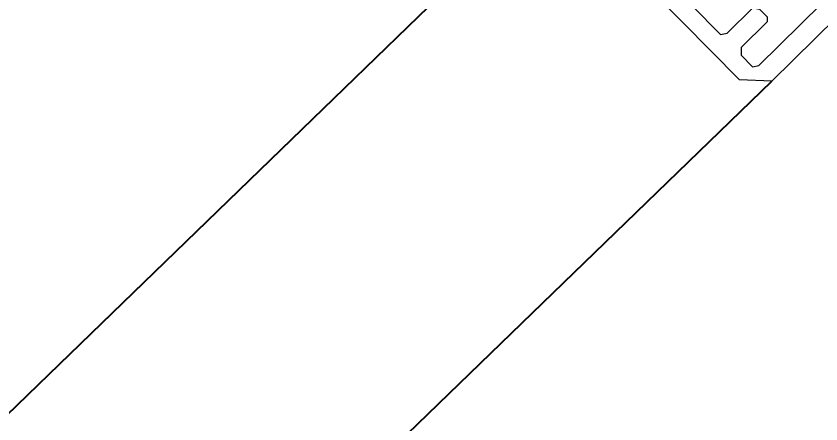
# Model space of a CAD drawing. Header units: millimetres. Extents: x -8417289 to 9420486, y 0 to 208205.
# Drawn here: x -189591.8 to -189538, y 109645.6 to 109672.9 of the extents above; entities that cross this region are included whole.
import ezdxf
from ezdxf import colors
from ezdxf.entities.mleader import LeaderData, LeaderLine
from ezdxf.math import Vec2, Vec3

# ---------------------------------------------------------------- set-up
doc = ezdxf.new("R2010")
doc.units = ezdxf.units.MM
doc.header["$MEASUREMENT"] = 0
doc.layers.get('0').update_dxf_attribs({"color": 250, "lineweight": 9})
for name, color, linetype, lineweight in [('_АР ТЕКСТ', 250, 'Continuous', 25), ('АР_Отметки', 250, 'Continuous', 15), ('АР_Перегородки витражные', 152, 'Continuous', 13), ('АР_Подоконники', 163, 'Continuous', 9), ('АР_Размеры нов.', 15, 'Continuous', 0), ('АР_Сущ Несущая стена', 216, 'Continuous', 30)]:
    doc.layers.add(name, color=color, linetype=linetype, lineweight=lineweight)
doc.layers.add('Тонкая', color=7, linetype='Continuous')
doc.layers.get('АР_Размеры нов.').off()
doc.styles.add('ISOCPEUR', font='isocpeur.TTF', dxfattribs={"width": 0.7})

# ---------------------------------------------------------------- blocks, each defined once
blk = doc.blocks.new('_DotSmall')
at = {"color": 0, "linetype": 'ByBlock', "const_width": 0.5}
blk.add_lwpolyline([(-0.0625, 0, 1), (0.0625, 0, 1)], format="xyb", close=True, dxfattribs=at)
blk = doc.blocks.new('стойка витр.')
at = {"lineweight": 0, "ltscale": 100, "transparency": 33554687}
blk.add_lwpolyline([(-91.4479567084054, -1.960141251613095), (-69.79711318280897, -59.05493725829001), (-67.79633972485317, -59.86096016635565), (-55.14222276612418, -55.06240889040782), (-55.17360051473952, -54.29197395897063), (-58.74284135404741, -53.81994964957266), (-59.49761640312499, -54.23655585793313), (-60.24856024209294, -55.69488708899735), (-65.37859903858043, -57.64024244590109), (-65.73629895772319, -57.38465222291416), (-66.6008891230158, -55.10466719327087), (-67.02936398953898, -55.00637070929224), (-67.71337109521846, -55.26575215648336), (-67.85490698204376, -55.58020167878567), (-66.99031681675115, -57.86018670842168), (-67.20262765098596, -58.33192996972502), (-68.22862381348386, -58.72099664351117), (-68.58632373265573, -58.46540642052423), (-90.15068845250062, -1.598661102303595)], dxfattribs=at)
blk = doc.blocks.new('A$Cf7573d2c')
at = {"color": 5, "lineweight": 0, "ltscale": 100, "transparency": 33554687}
blk.add_lwpolyline([(15.67648944130633, -150.4803732157889), (75.60635762184393, -138.7762860547809), (76.73849811567925, -136.9402508533822), (74.14448082877789, -123.6577870507317), (73.37980229884852, -123.5586846164078), (72.31215118651744, -126.997057519402), (72.59539396036416, -127.8113176980987), (73.90606443420984, -128.7976186348387), (74.95769129716791, -134.1823922103358), (74.64539685309865, -134.4918235831428), (72.25219796574675, -134.9592066964542), (72.08299579052255, -135.3649449543445), (72.2232131017372, -136.0829167931952), (72.50926402688492, -136.2754934729019), (74.90246291435324, -135.8081103595905), (75.33160610822961, -136.0969939244096), (75.5419291035505, -137.1739364668611), (75.22963465948123, -137.4833678396972), (15.53914114448708, -149.1407059916237)], dxfattribs=at)
at = {"layer": 'АР_Перегородки витражные', "rotation": 80.28340479355269}
blk.add_blockref('стойка витр.', (29.17858439369593, -60.01344902928395), dxfattribs=at)
blk = doc.blocks.new('A$Cd39b9c29')
at = {"color": 5, "ltscale": 150}
for p, q in [((2737.194348775665, -4824.668904606078), (4710.734972454258, -2905.506042351364)), ((2748.209471335518, -4839.881630952616), (4716.914236943121, -2926.792346341535))]:
    blk.add_line(p, q, dxfattribs=at)
at = {"color": 241, "ltscale": 100, "true_color": 0xf7abae, "xscale": -1, "rotation": 55.74238624617955}
blk.add_blockref('A$Cf7573d2c', (4644.773496303824, -2786.183340854594), dxfattribs=at)
blk = doc.blocks.new('A$Cec9b444d')
at = {"layer": 'Тонкая', "ltscale": 100, "rotation": 359.8999999999999}
blk.add_blockref('A$Cd39b9c29', (-19.13216614062549, 2.909131854816223), dxfattribs=at)

msp = doc.modelspace()

# ---------------------------------------------------------------- linework, layer by layer
at = {"layer": 'АР_Подоконники', "ltscale": 100}
msp.add_arc((-197115.7542506705, 115490.9179209339), 8940.172386791677, 271.6912536695478, 356.3290814001832, dxfattribs=at)
at = {"layer": 'АР_Сущ Несущая стена', "lineweight": 18, "ltscale": 100}
for centre, radius, start, end in [((-197116.3547424845, 115484.5892881857), 9778.654617052323, 272.5925479651556, 356.6353913736798), ((-197124.0221649795, 115502.5789153872), 9144.28346907419, 272.8206375183279, 356.2887310665694)]:
    msp.add_arc(centre, radius, start, end, dxfattribs=at)

# ---------------------------------------------------------------- block references
at = {"layer": 'АР_Размеры нов.', "ltscale": 100}
msp.add_blockref('A$Cec9b444d', (-194233.915110983, 112600.6824583525), dxfattribs=at)

# ---------------------------------------------------------------- leaders
at = {"layer": '_АР ТЕКСТ'}
ml = msp.add_multileader_mtext('Standard', dxfattribs=at)
ml.set_content('{\\W0.8;-2,550}', color=256, style='ISOCPEUR')
ml.set_leader_properties(color=256, linetype='Continuous', lineweight=-1)
ml.set_arrow_properties(name='DOTSMALL')
ml.build(insert=Vec2(0, 0))
ml.multileader.update_dxf_attribs({"has_text_frame": 1, "text_left_attachment_type": 4, "text_right_attachment_type": 4, "dogleg_length": 100, "arrow_head_size": 180})
ctx = ml.context
ctx.base_point, ctx.char_height, ctx.arrow_head_size, ctx.landing_gap_size, ctx.plane_origin = Vec3(-302775.822290387, 123943.2638625839, -1.961751612303354), 250, 180, 50, Vec3(-302295.4889269536, 121699.245469789, -1.961751612303354)
ctx.left_attachment, ctx.right_attachment = 4, 4
notes = []
notes.append((ctx, [(0, (0, 0, 0), (0, 0), (1, 0), 1, [])]))
ctx.mtext.insert, ctx.mtext.width, ctx.mtext.defined_height, ctx.mtext.line_spacing_style, ctx.mtext.flow_direction = Vec3(-302725.822290387, 124276.5971959173, -1.961751612303354), 801.0864057841361, 330.709552927064, 2, 5
ml = msp.add_multileader_mtext('Standard', dxfattribs=at)
ml.set_content('{\\W0.8;-2,550}', color=256, style='ISOCPEUR')
ml.set_leader_properties(color=256, linetype='Continuous', lineweight=-1)
ml.set_arrow_properties(name='DOTSMALL')
ml.build(insert=Vec2(0, 0))
ml.multileader.update_dxf_attribs({"has_text_frame": 1, "text_left_attachment_type": 4, "text_right_attachment_type": 4, "dogleg_length": 100, "arrow_head_size": 180})
ctx = ml.context
ctx.base_point, ctx.char_height, ctx.arrow_head_size, ctx.landing_gap_size, ctx.plane_origin = Vec3(-314736.0148765142, 120073.2763382189, -1.961751612303354), 250, 180, 50, Vec3(-314255.6815130808, 117829.2579454239, -1.961751612303354)
ctx.left_attachment, ctx.right_attachment = 4, 4
notes.append((ctx, [(0, (0, 0, 0), (0, 0), (1, 0), 1, [])]))
ctx.mtext.insert, ctx.mtext.width, ctx.mtext.defined_height, ctx.mtext.line_spacing_style, ctx.mtext.flow_direction = Vec3(-314686.0148765142, 120406.6096715522, -1.961751612303354), 801.0864057841361, 330.709552927064, 2, 5
at = {"layer": 'АР_Отметки'}
ml = msp.add_multileader_mtext('Standard', dxfattribs=at)
ml.set_content('%%P0,000', color=256, style='ISOCPEUR')
ml.set_leader_properties(color=256, linetype='Continuous', lineweight=-1)
ml.set_arrow_properties(name='DOTSMALL')
ml.build(insert=Vec2(0, 0))
ml.multileader.update_dxf_attribs({"has_text_frame": 1, "text_left_attachment_type": 4, "text_right_attachment_type": 4, "dogleg_length": 100, "arrow_head_size": 180})
ctx = ml.context
ctx.base_point, ctx.char_height, ctx.arrow_head_size, ctx.landing_gap_size, ctx.plane_origin = Vec3(-195860.622478677, 128720.7430100038, -0.1595442850443263), 250, 180, 50, Vec3(-198931.7041943423, 127131.194468972, -0.1595442850443263)
ctx.left_attachment, ctx.right_attachment = 4, 4
notes.append((ctx, [(0, (0, 0, 0), (0, 0), (1, 0), 1, [])]))
ctx.mtext.insert, ctx.mtext.width, ctx.mtext.line_spacing_style, ctx.mtext.flow_direction = Vec3(-195810.622478677, 129054.0763433372, -0.1595442850443263), 852.6970314602484, 2, 5
ml = msp.add_multileader_mtext('Standard', dxfattribs=at)
ml.set_content('{\\W0.8;-2,250}', color=256, style='ISOCPEUR')
ml.set_leader_properties(color=256, linetype='Continuous', lineweight=-1)
ml.set_arrow_properties(name='DOTSMALL')
ml.build(insert=Vec2(0, 0))
ml.multileader.update_dxf_attribs({"has_text_frame": 1, "text_left_attachment_type": 4, "text_right_attachment_type": 4, "dogleg_length": 100, "arrow_head_size": 180})
ctx = ml.context
ctx.base_point, ctx.char_height, ctx.arrow_head_size, ctx.landing_gap_size, ctx.plane_origin = Vec3(-297233.6192957293, 128352.8588700729), 250, 180, 50, Vec3(-296855.5361043215, 126878.8351738673)
ctx.left_attachment, ctx.right_attachment = 4, 4
notes.append((ctx, [(0, (0, 0, 0), (0, 0), (1, 0), 1, [])]))
ctx.mtext.insert, ctx.mtext.width, ctx.mtext.defined_height, ctx.mtext.line_spacing_style, ctx.mtext.flow_direction = Vec3(-297183.6192957293, 128686.1922034062), 769.9889591111103, 343.8884462512117, 2, 5
ml = msp.add_multileader_mtext('Standard', dxfattribs=at)
ml.set_content('0,000', color=256, style='ISOCPEUR')
ml.set_leader_properties(color=256, linetype='Continuous', lineweight=-1)
ml.set_arrow_properties(name='DOTSMALL')
ml.build(insert=Vec2(0, 0))
ml.multileader.update_dxf_attribs({"has_text_frame": 1, "text_left_attachment_type": 4, "text_right_attachment_type": 4, "dogleg_length": 100, "arrow_head_size": 180})
ctx = ml.context
ctx.base_point, ctx.char_height, ctx.arrow_head_size, ctx.landing_gap_size, ctx.plane_origin = Vec3(-202684.2395502269, 121780.8524941115, -0.1595442850443263), 250, 180, 50, Vec3(-205755.3212658922, 120191.3039530797, -0.1595442850443263)
ctx.left_attachment, ctx.right_attachment = 4, 4
notes.append((ctx, [(0, (0, 0, 0), (0, 0), (1, 0), 1, [])]))
ctx.mtext.insert, ctx.mtext.width, ctx.mtext.line_spacing_style, ctx.mtext.flow_direction = Vec3(-202634.2395502269, 122114.1858274449, -0.1595442850443263), 852.6970314602484, 2, 5
ml = msp.add_multileader_mtext('Standard', dxfattribs=at)
ml.set_content('{\\W0.8;-2,250}', color=256, style='ISOCPEUR')
ml.set_leader_properties(color=256, linetype='Continuous', lineweight=-1)
ml.set_arrow_properties(name='DOTSMALL')
ml.build(insert=Vec2(0, 0))
ml.multileader.update_dxf_attribs({"has_text_frame": 1, "text_left_attachment_type": 4, "text_right_attachment_type": 4, "dogleg_length": 100, "arrow_head_size": 180})
ctx = ml.context
ctx.base_point, ctx.char_height, ctx.arrow_head_size, ctx.landing_gap_size, ctx.plane_origin = Vec3(-298305.7964583198, 120267.0421383413, 1.149675994230903e-08), 250, 180, 50, Vec3(-302964.3053933498, 116414.7346247101, 1.149675994230903e-08)
ctx.left_attachment, ctx.right_attachment = 4, 4
notes.append((ctx, [(0, (0, 0, 0), (0, 0), (1, 0), 1, [])]))
ctx.mtext.insert, ctx.mtext.width, ctx.mtext.defined_height, ctx.mtext.line_spacing_style, ctx.mtext.flow_direction = Vec3(-298255.7964583198, 120600.3754716746, 1.149675994230903e-08), 769.9889591111103, 343.8884462512117, 2, 5
ml = msp.add_multileader_mtext('Standard', dxfattribs=at)
ml.set_content('{\\W0.8;-2,250}', color=256, style='ISOCPEUR')
ml.set_leader_properties(color=256, linetype='Continuous', lineweight=-1)
ml.set_arrow_properties(name='DOTSMALL')
ml.build(insert=Vec2(0, 0))
ml.multileader.update_dxf_attribs({"has_text_frame": 1, "text_left_attachment_type": 4, "text_right_attachment_type": 4, "dogleg_length": 100, "arrow_head_size": 180})
ctx = ml.context
ctx.base_point, ctx.char_height, ctx.arrow_head_size, ctx.landing_gap_size, ctx.plane_origin = Vec3(-336127.5, 116985.8569053825, 1.149675994230903e-08), 250, 180, 50, Vec3(-337173.9636271417, 115928.762695511, 1.149675994230903e-08)
ctx.left_attachment, ctx.right_attachment = 4, 4
notes.append((ctx, [(0, (0, 0, 0), (0, 0), (1, 0), 1, [])]))
ctx.mtext.insert, ctx.mtext.width, ctx.mtext.defined_height, ctx.mtext.line_spacing_style, ctx.mtext.flow_direction = Vec3(-336077.5, 117319.1902387158, 1.149675994230903e-08), 769.9889591111103, 343.8884462512117, 2, 5
ml = msp.add_multileader_mtext('Standard', dxfattribs=at)
ml.set_content('{\\W0.8;-2,650}', color=256, style='ISOCPEUR')
ml.set_leader_properties(color=256, linetype='Continuous', lineweight=-1)
ml.set_arrow_properties(name='DOTSMALL')
ml.build(insert=Vec2(0, 0))
ml.multileader.update_dxf_attribs({"has_text_frame": 1, "text_left_attachment_type": 4, "text_right_attachment_type": 4, "dogleg_length": 100, "arrow_head_size": 180})
ctx = ml.context
ctx.base_point, ctx.char_height, ctx.arrow_head_size, ctx.landing_gap_size, ctx.plane_origin = Vec3(-302139.5, 114233.6666666667), 250, 180, 50, Vec3(-302336.2563643702, 112502.8541723344)
ctx.left_attachment, ctx.right_attachment = 4, 4
notes.append((ctx, [(0, (0, 0, 0), (0, 0), (1, 0), 1, [])]))
ctx.mtext.insert, ctx.mtext.width, ctx.mtext.defined_height, ctx.mtext.line_spacing_style, ctx.mtext.flow_direction = Vec3(-302089.5, 114567), 881.1857792269554, 430.9869369475685, 2, 5
for ctx, leaders in notes:
    for number, flags, end, landing, length, lines in leaders:
        leader = LeaderData()
        leader.index, (leader.has_last_leader_line, leader.has_dogleg_vector, leader.attachment_direction) = number, flags
        leader.last_leader_point, leader.dogleg_vector, leader.dogleg_length = Vec3(end), Vec3(landing), length
        for number, points, colour, breaks in lines:
            line = LeaderLine()
            line.index, line.vertices, line.color, line.breaks = number, Vec3.list(points), colors.encode_raw_color(colour), breaks
            leader.lines.append(line)
        ctx.leaders.append(leader)

doc.saveas('drawing.dxf')
